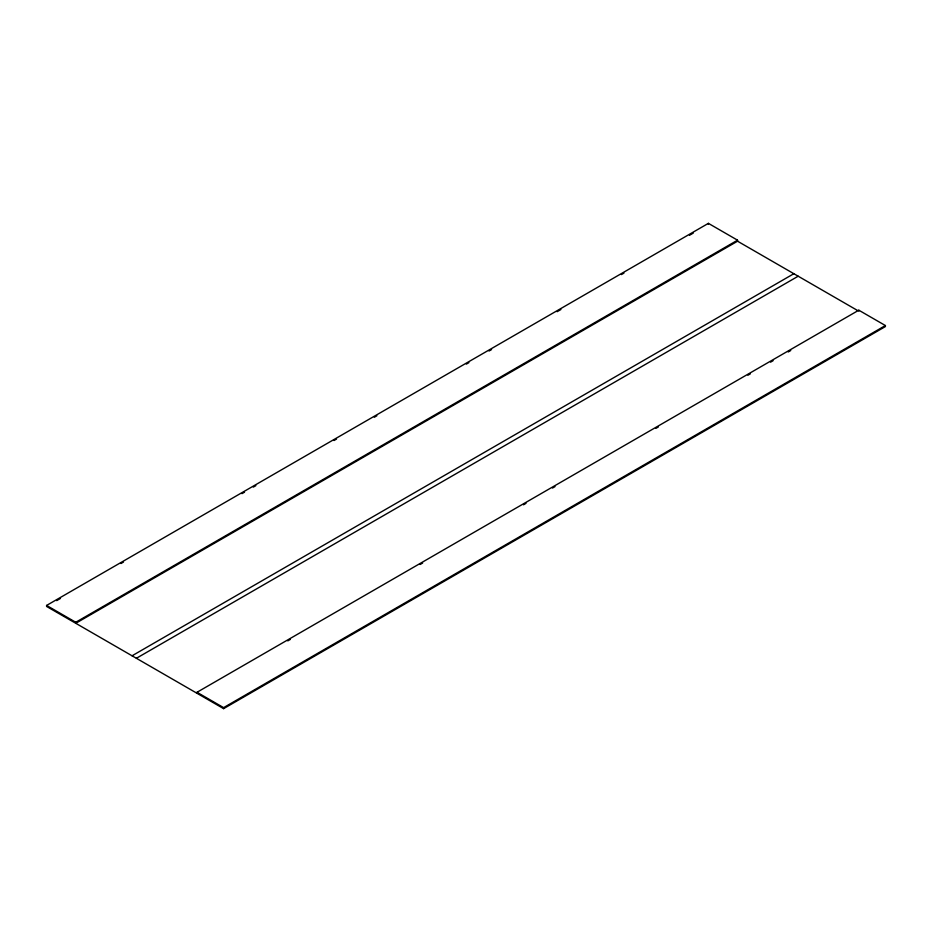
<?xml version="1.0" encoding="UTF-8"?>
<svg xmlns="http://www.w3.org/2000/svg" width="932" height="932" viewBox="0 0 932 932"><rect width="100%" height="100%" fill="white"/><g stroke="black" fill="none" stroke-linecap="round" stroke-linejoin="round"><path stroke-width="1.4" d="M197.013 693.292L197.013 692.278L858.803 310.193L885.4 325.548L885.4 326.561L223.61 708.646L46.6 606.452L46.6 605.439L708.39 223.354L737.55 240.188L737.55 241.202L75.76 623.287L75.76 622.273L737.55 240.188M56.689 600.627L60.464 598.449M120.974 563.51L123.49 562.054M241.982 493.645L244.51 492.189M253.329 487.098L255.857 485.642M334.005 440.521L336.534 439.065M374.349 417.233L376.866 415.777M466.361 364.097L468.889 362.641M489.055 351.003L491.572 349.547M557.126 311.696L560.913 309.517M621.411 274.579L623.939 273.123M689.482 235.283L693.268 233.105M132.064 655.79L793.854 273.705M136.387 658.283L798.176 276.21M287.778 640.89L290.295 639.434M420.134 564.477L422.65 563.021M523.504 504.795L526.021 503.338M552.49 488.053L555.018 486.597M655.86 428.382L658.376 426.926M747.883 375.258L750.4 373.802M770.566 362.152L773.094 360.696M788.216 351.97L790.744 350.514M197.013 692.278L223.61 707.633L885.4 325.548M737.55 241.202L857.568 310.496M46.6 605.439L75.76 622.273M858.803 310.193L858.803 311.206M708.39 223.354L708.39 224.367M223.61 707.633L223.61 708.646"/></g></svg>
